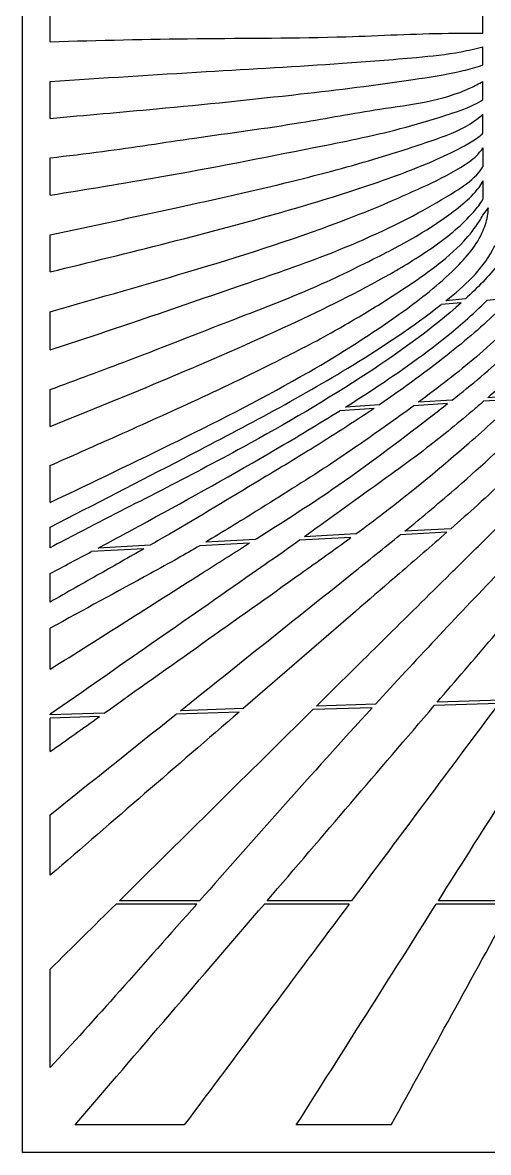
# Model space of a CAD drawing. Header units: millimetres. Extents: x 656 to 2776, y -1386 to 664.
# Drawn here: x 1726 to 2149, y -1386 to -360 of the extents above; entities that cross this region are included whole.
import ezdxf

# ---------------------------------------------------------------- set-up
doc = ezdxf.new("R2010")
doc.units = ezdxf.units.MM
doc.header["$MEASUREMENT"] = 0

msp = doc.modelspace()

# ---------------------------------------------------------------- linework, layer by layer
for p, q in [((1726.2, -1386.2), (1726.2, 663.8)), ((1751.2, -376.9), (1751.2, -343)), ((2144.2, -369.3), (2144.1, -352.4)), ((2144.2, -398.1), (2144.2, -381.5)), ((1751.2, -446.6), (1751.2, -413)), ((2144.2, -429.3), (2144.2, -413.1)), ((2144.2, -460), (2144.2, -442.8)), ((2144.2, -473.3), (2144.2, -490.5)), ((1751.2, -516.4), (1751.2, -482.5)), ((2144.2, -503.5), (2144.2, -520.1)), ((2144.2, -534.4), (2149.1, -527.8)), ((1751.2, -586), (1751.2, -552.4)), ((2124.5, -614.1), (2106.3, -615.7)), ((2128.2, -610.7), (2110.6, -612.3)), ((2169.1, -610.1), (2147.7, -612)), ((1751.2, -656.9), (1751.2, -622.3)), ((1751.2, -726.6), (1751.2, -693)), ((2050.2, -706.8), (2019.5, -708.9)), ((2112.1, -705.8), (2081.3, -707.8)), ((2116.3, -702.5), (2085.7, -704.5)), ((2175.4, -701.7), (2144.8, -703.7)), ((2178.7, -698.4), (2148.6, -700.4)), ((2045.3, -710.2), (2014.2, -712.2)), ((1751.2, -795.6), (1751.2, -762)), ((1751.2, -836.7), (1751.2, -818)), ((2115, -819.5), (2073.1, -821.8)), ((1937.5, -829.2), (1892.5, -831.6)), ((2024.2, -827.5), (1977.5, -830)), ((2028.6, -824.2), (1982.1, -826.8)), ((2111.4, -822.7), (2069.1, -825)), ((1836.3, -837.7), (1788.5, -840.3)), ((1842.1, -834.4), (1794.8, -837)), ((1932.3, -832.5), (1887, -834.9)), ((1751.2, -886.1), (1751.2, -860.2)), ((1751.2, -947.2), (1751.2, -909.9)), ((2160.8, -975.2), (2102.6, -977.1)), ((1926.4, -982.9), (1869.6, -984.8)), ((2043.6, -982.1), (1989.7, -983.8)), ((2046.5, -979), (1992.9, -980.7)), ((2158.5, -978.3), (2100, -980.2)), ((1800.3, -987), (1751.2, -988.6)), ((1751.2, -988.6), (1751.2, -988.1)), ((1795.9, -990.2), (1751.2, -991.6)), ((1751.2, -1022), (1751.2, -991.6)), ((1922.8, -986), (1865.6, -987.9)), ((1751.2, -1134.4), (1751.2, -1079.4)), ((1886.9, -1157.5), (1814.1, -1157.5)), ((2024.9, -1157.5), (1948.2, -1157.5)), ((2172.7, -1157.5), (2103.7, -1157.5)), ((1884.3, -1160.5), (1811.1, -1160.5)), ((2022.7, -1160.5), (1945.7, -1160.5)), ((2171.1, -1160.5), (2101.8, -1160.5)), ((1751.2, -1309.1), (1751.2, -1219.7)), ((1873, -1361.2), (1773.8, -1361.2)), ((2060.8, -1361.2), (1974.7, -1361.2)), ((2776.2, -1386.2), (1726.2, -1386.2))]:
    msp.add_line(p, q)
for points, knots in [([(1751.2, -376.9), (1795.6, -375.7), (1885.1, -373.4), (2005.7, -374), (2092.3, -369), (2133.7, -369.2), (2144.2, -369.3)], [0, 0, 0, 0, 133.13121, 268.632258, 361.768695, 393.046666, 393.046666, 393.046666, 393.046666]), ([(1751.2, -413), (1798.4, -410), (1886.9, -404.2), (1997.9, -398.2), (2075, -392.1), (2117.7, -388), (2137.6, -383.2), (2144.2, -381.5)], [0, 0, 0, 0, 142.004508, 266.004732, 333.372166, 374.115829, 394.517653, 394.517653, 394.517653, 394.517653]), ([(1751.2, -446.6), (1783.4, -443.7), (1859.2, -437.1), (1969.1, -425.9), (2061.4, -414.6), (2115.6, -405.9), (2136.6, -400.8), (2143.1, -398.5), (2144.2, -398.1)], [0, 0, 0, 0, 96.840189, 228.345181, 331.619199, 375.541054, 393.084067, 396.318494, 396.318494, 396.318494, 396.318494]), ([(1751.2, -482.5), (1767.1, -480.6), (1810.9, -475.4), (1886.6, -463.5), (1970.9, -452.5), (2053.8, -436.7), (2111.7, -430.3), (2140.4, -415.1), (2144.2, -413.1)], [0, 0, 0, 0, 48.020007, 132.294853, 229.881902, 302.532319, 387.141771, 399.913736, 399.913736, 399.913736, 399.913736]), ([(1751.2, -516.4), (1784.4, -511), (1864.5, -498.1), (1970.3, -477.2), (2057.2, -460), (2105.6, -445.4), (2130.7, -437.2), (2141.9, -431.3), (2144.2, -429.3)], [0, 0, 0, 0, 100.942518, 243.265392, 323.7024, 366.626093, 394.328596, 403.51806, 403.51806, 403.51806, 403.51806]), ([(1751.2, -552.4), (1789.4, -544.3), (1862.8, -528.6), (1962.7, -506.4), (2040, -485.8), (2093.5, -468.4), (2126.3, -456.9), (2140.3, -446), (2144.2, -442.8)], [0, 0, 0, 0, 117.053453, 225.343429, 307.10758, 356.571215, 394.692763, 409.706711, 409.706711, 409.706711, 409.706711]), ([(1751.2, -586), (1786.7, -577.4), (1864.8, -558.4), (1967.4, -530.9), (2052.1, -504.2), (2103.1, -484.2), (2131.4, -469.8), (2142, -462.3), (2144.2, -460)], [0, 0, 0, 0, 109.69651, 240.992546, 318.470726, 376.367134, 404.70047, 414.281218, 414.281218, 414.281218, 414.281218]), ([(1751.2, -622.3), (1795.6, -609.6), (1886.9, -583.6), (2001.8, -547.1), (2082.3, -512.9), (2122.1, -493.3), (2138.9, -480.8), (2143.2, -474.7), (2144.2, -473.3)], [0, 0, 0, 0, 138.679166, 284.656492, 361.398386, 400.722838, 417.91083, 423.075579, 423.075579, 423.075579, 423.075579]), ([(1751.2, -656.9), (1776, -648.8), (1833.1, -630), (1914.7, -601.5), (2002.6, -571.7), (2068.7, -542.8), (2114.9, -515.9), (2135.5, -502.3), (2142.5, -493.1), (2144.2, -490.5)], [0, 0, 0, 0, 78.186259, 180.480004, 259.21226, 356.965009, 395.4933, 420.453982, 429.787595, 429.787595, 429.787595, 429.787595]), ([(1751.2, -693), (1775, -684.2), (1833.3, -662.6), (1911.5, -631.6), (1987.6, -602.5), (2042.5, -575.9), (2089.8, -551), (2120.6, -529.5), (2138.3, -513.4), (2143.1, -505.5), (2144.2, -503.5)], [0, 0, 0, 0, 76.260814, 186.353797, 252.470455, 320.392216, 369.418809, 412.415954, 433.250415, 440.056027, 440.056027, 440.056027, 440.056027]), ([(1751.2, -726.6), (1787, -712.1), (1860.2, -682.4), (1963.8, -637.2), (2044.9, -597.6), (2100.8, -563.4), (2129, -540.4), (2141.9, -524.2), (2144.2, -520.1)], [0, 0, 0, 0, 115.851463, 237.082232, 338.944069, 386.456745, 433.380163, 447.575248, 447.575248, 447.575248, 447.575248]), ([(1751.2, -795.6), (1790, -777.1), (1869.1, -739.3), (1977.3, -684.1), (2061.3, -631.1), (2115.2, -589), (2142.3, -557.8), (2148.4, -536.9), (2149, -529.8), (2149.1, -527.8)], [0, 0, 0, 0, 129.034279, 263.015245, 364.367658, 425.926635, 469.043272, 484.513628, 490.351692, 490.351692, 490.351692, 490.351692]), ([(1751.2, -762), (1770.2, -753.6), (1813.2, -734.5), (1882.1, -703.6), (1949.4, -671.5), (2005.7, -642.4), (2053.5, -613.9), (2093.5, -587.9), (2124.7, -562), (2138, -544.8), (2143.2, -536.3), (2144.2, -534.4)], [0, 0, 0, 0, 62.267174, 141.398886, 226.372005, 285.919102, 331.46034, 393.378661, 428.9872, 452.211558, 458.510403, 458.510403, 458.510403, 458.510403]), ([(2110.6, -612.3), (2127.2, -599.1), (2144.3, -583.5), (2154.5, -563.3), (2155.2, -561.8)], [414.538014, 414.538014, 414.538014, 414.538014, 477.108638, 482.083963, 482.083963, 482.083963, 482.083963]), ([(2170.5, -560), (2167.3, -566.6), (2154.3, -585.1), (2139, -600.8), (2128.2, -610.7)], [76.710774, 76.710774, 76.710774, 76.710774, 98.591472, 142.733514, 142.733514, 142.733514, 142.733514]), ([(2234, -604.2), (2231, -609.5), (2217.5, -630.8), (2189.3, -663.7), (2162.1, -688.6), (2148.6, -700.4)], [192.978328, 192.978328, 192.978328, 192.978328, 211.306353, 268.42215, 322.119156, 322.119156, 322.119156, 322.119156]), ([(2124.5, -614.1), (2124.5, -614.1), (2098.2, -637.8), (2033.2, -684.2), (1916.4, -752.7), (1818.1, -801.6), (1759.8, -832.2), (1751.2, -836.7)], [147.715276, 147.715276, 147.715276, 147.715276, 147.890929, 254.144835, 385.747709, 554.221666, 583.288489, 583.288489, 583.288489, 583.288489]), ([(1751.2, -818), (1791.5, -797.2), (1883.9, -749.7), (2005.2, -686.1), (2080.3, -636), (2106.3, -615.7)], [0, 0, 0, 0, 136.134956, 311.887846, 409.12919, 409.12919, 409.12919, 409.12919]), ([(2019.5, -708.9), (2032.3, -700.8), (2069.7, -676.4), (2113.3, -644.6), (2141.4, -618.5), (2147.7, -612)], [308.104997, 308.104997, 308.104997, 308.104997, 353.577764, 441.791754, 469.171876, 469.171876, 469.171876, 469.171876]), ([(2169.1, -610.1), (2166.6, -612.8), (2150, -630.1), (2110.8, -663.5), (2072.5, -691.5), (2050.2, -706.8)], [164.603772, 164.603772, 164.603772, 164.603772, 175.79305, 236.828315, 318.202748, 318.202748, 318.202748, 318.202748]), ([(2192.6, -608), (2183.4, -619.7), (2158.4, -646.7), (2121.2, -677.7), (2094.7, -697.9), (2085.7, -704.5)], [172.582751, 172.582751, 172.582751, 172.582751, 216.96351, 283.583117, 317.016591, 317.016591, 317.016591, 317.016591]), ([(2116.3, -702.5), (2133.8, -688.7), (2165.2, -662.8), (2195.6, -628.9), (2210.8, -610.3), (2214, -606)], [277.000982, 277.000982, 277.000982, 277.000982, 343.678569, 398.865713, 414.453986, 414.453986, 414.453986, 414.453986]), ([(2237.6, -697.6), (2233.9, -702.2), (2219.8, -719.1), (2187.4, -753.2), (2149.7, -788.7), (2123.1, -812.4), (2115, -819.5)], [341.68661, 341.68661, 341.68661, 341.68661, 359.515059, 407.885473, 482.476438, 514.808685, 514.808685, 514.808685, 514.808685]), ([(2081.3, -707.8), (2073.2, -713.8), (2047.6, -732.3), (2000.4, -764.9), (1945, -799.4), (1907.9, -822.5), (1892.5, -831.6)], [322.556569, 322.556569, 322.556569, 322.556569, 352.581673, 417.477082, 494.585601, 548.360626, 548.360626, 548.360626, 548.360626]), ([(1937.5, -829.2), (1937.9, -828.9), (1961.3, -814.1), (2016, -779.3), (2072.3, -736.5), (2107, -709.8), (2112.1, -705.8)], [57.893633, 57.893633, 57.893633, 57.893633, 59.358403, 140.93808, 252.19999, 271.700703, 271.700703, 271.700703, 271.700703]), ([(2144.8, -703.7), (2142.2, -705.9), (2125.3, -720.4), (2089.3, -749.9), (2036.6, -787.3), (1999.6, -814.2), (1982.1, -826.8)], [327.080297, 327.080297, 327.080297, 327.080297, 337.327866, 393.976911, 466.452797, 531.197416, 531.197416, 531.197416, 531.197416]), ([(2028.6, -824.2), (2037.2, -817.9), (2072.5, -791.5), (2121.6, -750.7), (2161.3, -715.3), (2175.4, -701.7)], [61.534742, 61.534742, 61.534742, 61.534742, 93.607446, 193.882683, 252.879393, 252.879393, 252.879393, 252.879393]), ([(2073.1, -821.8), (2089.3, -808.5), (2128.1, -776.2), (2172.5, -735.1), (2200.2, -706.9), (2207.1, -699.6)], [61.147633, 61.147633, 61.147633, 61.147633, 124.13546, 212.576735, 242.593752, 242.593752, 242.593752, 242.593752]), ([(1794.8, -837), (1809.7, -828.9), (1864, -799.8), (1937.5, -758.7), (1995, -724.2), (2014.2, -712.2)], [49.359346, 49.359346, 49.359346, 49.359346, 100.348554, 234.113737, 301.806188, 301.806188, 301.806188, 301.806188]), ([(2045.3, -710.2), (2026.5, -722.9), (1992.1, -744.9), (1929.8, -782.4), (1881.3, -811.7), (1847.9, -831), (1842.1, -834.4)], [324.112853, 324.112853, 324.112853, 324.112853, 392.103282, 446.661864, 542.214392, 562.274291, 562.274291, 562.274291, 562.274291]), ([(1992.9, -980.7), (2033.5, -940.5), (2074.1, -900.4), (2114.8, -860.2), (2125.9, -849.2), (2139.3, -835.9), (2152.9, -822.7), (2155.3, -820.3)], [-171.498998, -171.498998, -171.498998, -171.498998, 0, 0, 0, 46.797356, 56.806451, 56.806451, 56.806451, 56.806451]), ([(2197.3, -818.1), (2194.6, -821), (2183.3, -832.7), (2169.8, -846.4), (2159.9, -857.9), (2158, -860.2), (2119.5, -900), (2082.3, -939.8), (2046.5, -979)], [517.581227, 517.581227, 517.581227, 517.581227, 529.655543, 566.405079, 575.183445, 575.183445, 575.183445, 724.742055, 724.742055, 724.742055, 724.742055]), ([(2102.6, -977.1), (2136, -938.2), (2169.4, -899.2), (2202.7, -860.2), (2215.4, -845.4), (2228, -830.7), (2240.2, -815.7)], [-153.884587, -153.884587, -153.884587, -153.884587, 0, 0, 0, 58.127474, 58.127474, 58.127474, 58.127474]), ([(1977.5, -830), (1973.6, -832.9), (1959.3, -843), (1945, -853), (1934.7, -860.2), (1873.5, -902.8), (1812.4, -945.5), (1751.2, -988.1)], [536.783554, 536.783554, 536.783554, 536.783554, 551.430327, 589.181424, 589.181424, 589.181424, 812.87262, 812.87262, 812.87262, 812.87262]), ([(1800.3, -987), (1859.8, -944.7), (1919.2, -902.5), (1978.7, -860.2), (1993.9, -849.3), (2009.1, -838.5), (2024.2, -827.5)], [-218.787246, -218.787246, -218.787246, -218.787246, 0, 0, 0, 56.045922, 56.045922, 56.045922, 56.045922]), ([(1869.6, -984.8), (1921.5, -943.2), (1973.5, -901.7), (2025.4, -860.2), (2040, -848.5), (2054.6, -836.8), (2069.1, -825)], [-199.463361, -199.463361, -199.463361, -199.463361, 0, 0, 0, 56.052661, 56.052661, 56.052661, 56.052661]), ([(2111.4, -822.7), (2097.1, -835.3), (2082.7, -847.7), (2068.3, -860.2), (2021, -901.1), (1973.7, -942), (1926.4, -982.9)], [519.651311, 519.651311, 519.651311, 519.651311, 576.693046, 576.693046, 576.693046, 764.327781, 764.327781, 764.327781, 764.327781]), ([(1751.2, -947.2), (1797, -918.2), (1842.8, -889.2), (1888.6, -860.2), (1903.2, -850.9), (1917.8, -841.7), (1932.3, -832.5)], [-162.676327, -162.676327, -162.676327, -162.676327, 0, 0, 0, 51.757701, 51.757701, 51.757701, 51.757701]), ([(1887, -834.9), (1880.5, -838.8), (1865.7, -847.3), (1850.6, -855.6), (1842.2, -860.2), (1811.9, -876.7), (1781.5, -893.3), (1751.2, -909.9)], [554.843115, 554.843115, 554.843115, 554.843115, 577.383363, 606.235703, 606.235703, 606.235703, 709.901246, 709.901246, 709.901246, 709.901246]), ([(1836.3, -837.7), (1823.2, -845.2), (1810, -852.7), (1796.8, -860.2), (1781.6, -868.8), (1766.4, -877.4), (1751.2, -886.1)], [568.938333, 568.938333, 568.938333, 568.938333, 614.369383, 614.369383, 614.369383, 666.840582, 666.840582, 666.840582, 666.840582])]:
    msp.add_open_spline(points, degree=3, knots=knots)
for points in [[(1751.2, -860.2), (1763.6, -853.6), (1776.1, -846.9), (1788.5, -840.3)], [(1814.1, -1157.5), (1872.6, -1099.6), (1931.2, -1041.7), (1989.7, -983.8)], [(2043.6, -982.1), (1987.8, -1043.2), (1935.4, -1102.6), (1886.9, -1157.5)], [(1948.2, -1157.5), (1998.8, -1098.4), (2049.4, -1039.3), (2100, -980.2)], [(2158.5, -978.3), (2114, -1038), (2069.4, -1097.7), (2024.9, -1157.5)], [(2103.7, -1157.5), (2142, -1097.1), (2180.2, -1036.7), (2218.4, -976.4)], [(1922.8, -986), (1865.6, -1035.5), (1808.4, -1084.9), (1751.2, -1134.4)], [(1751.2, -1079.4), (1789.3, -1048.9), (1827.5, -1018.4), (1865.6, -987.9)], [(1751.2, -1022), (1766.1, -1011.4), (1781, -1000.8), (1795.9, -990.2)], [(1751.2, -1219.7), (1771.2, -1199.9), (1791.1, -1180.2), (1811.1, -1160.5)], [(1884.3, -1160.5), (1835.7, -1215.6), (1791.1, -1266.1), (1751.2, -1309.1)], [(1773.8, -1361.2), (1831.1, -1294.3), (1888.4, -1227.4), (1945.7, -1160.5)], [(2022.7, -1160.5), (1972.8, -1227.4), (1922.9, -1294.3), (1873, -1361.2)], [(1974.7, -1361.2), (2017.1, -1294.3), (2059.5, -1227.4), (2101.8, -1160.5)], [(2060.8, -1361.2), (2097.6, -1294.3), (2134.3, -1227.4), (2171.1, -1160.5)]]:
    msp.add_open_spline(points, degree=3)

doc.saveas('drawing.dxf')
